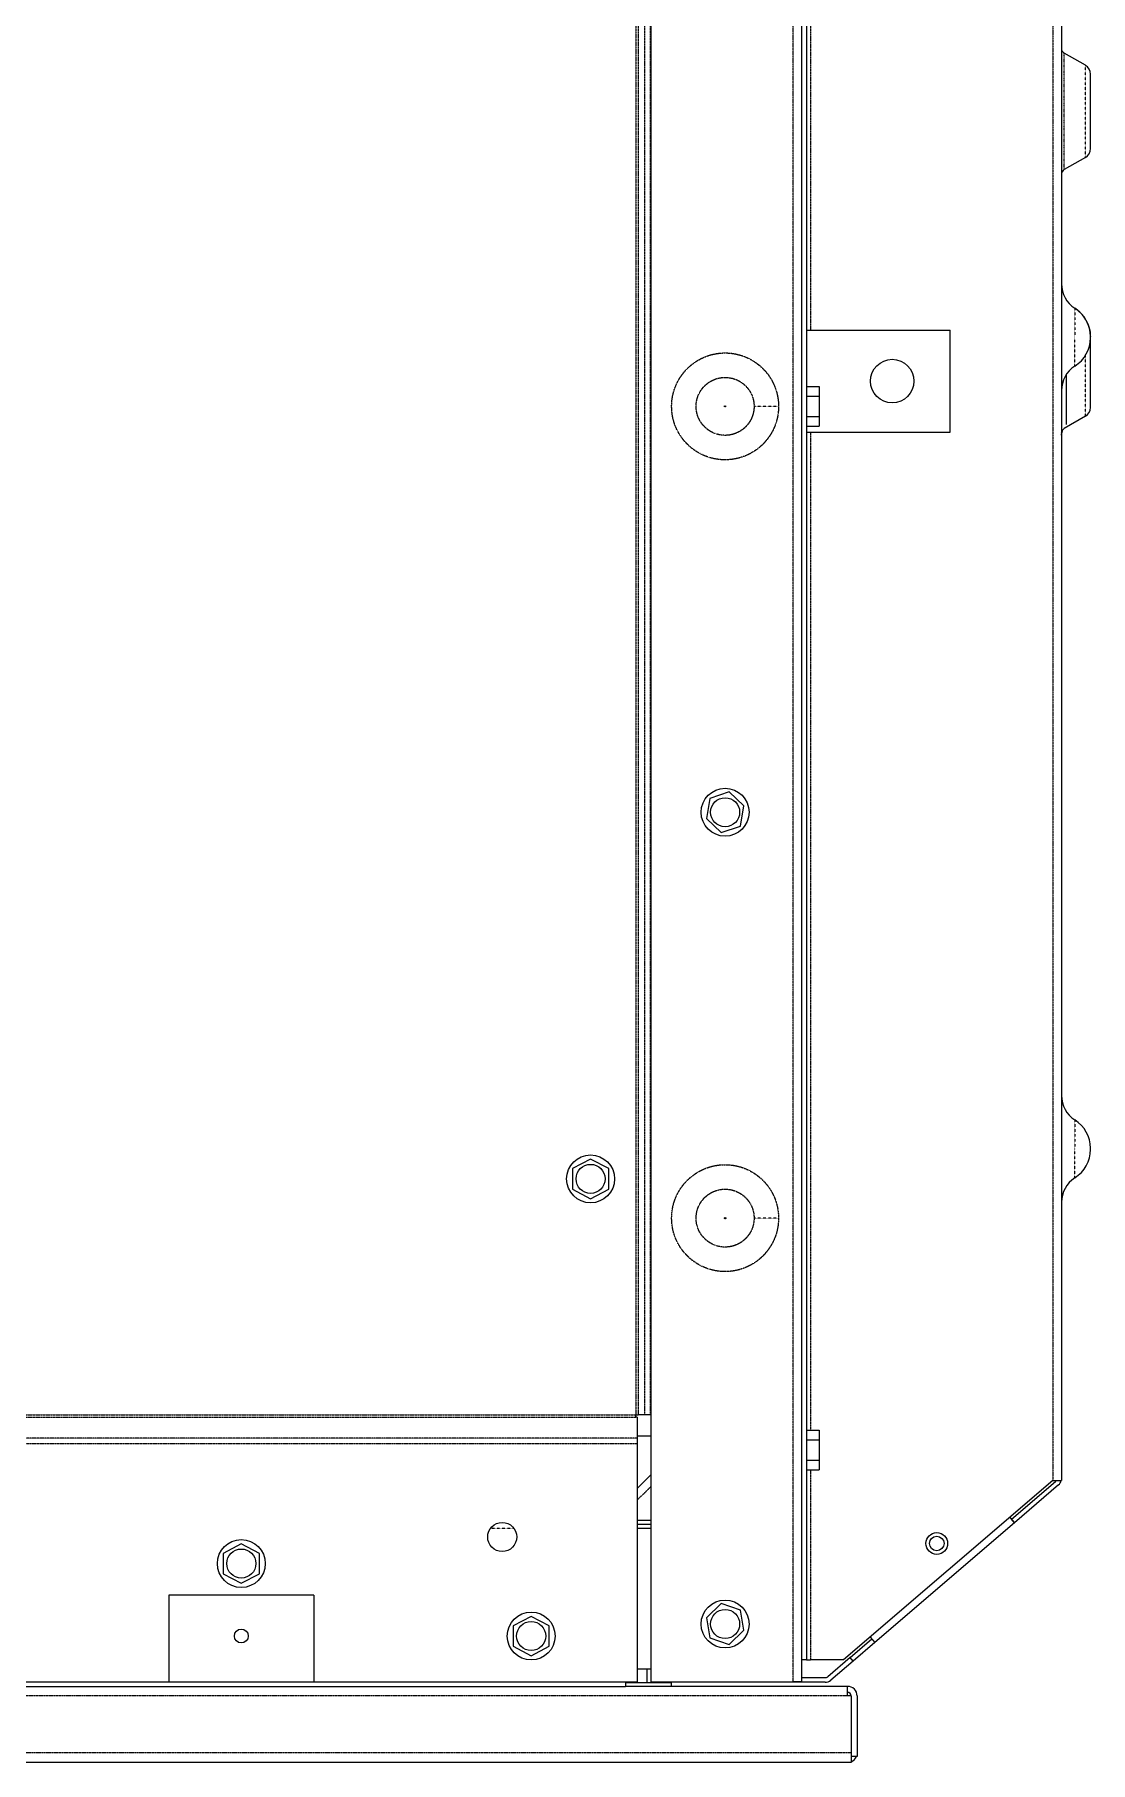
# Model space of a CAD drawing. Header units: millimetres. Extents: x 60499 to 556746, y 248297 to 497145.
# Drawn here: x 319582 to 329678, y 327552 to 344070 of the extents above; entities that cross this region are included whole.
import ezdxf

# ---------------------------------------------------------------- set-up
doc = ezdxf.new("R2010")
doc.units = ezdxf.units.MM
doc.linetypes.add('PHANTOM', pattern=[20, 10, -2, 2, -2, 2, -2])

msp = doc.modelspace()

# ---------------------------------------------------------------- linework, layer by layer
at = {"color": 7, "linetype": 'PHANTOM', "lineweight": 13, "ltscale": 0.03937}
for p, q in [((329319, 354543), (329319, 330246)), ((326835, 328321), (326835, 352669)), ((325330, 352540), (325330, 330876)), ((325355, 352540), (325355, 330876)), ((325416, 330876), (325416, 352540)), ((325472, 330876), (325472, 352540)), ((327001, 350304), (327001, 341245)), ((327001, 340270), (327001, 330727)), ((306703, 330876), (325330, 330876)), ((306703, 330852), (325330, 330852)), ((325344, 330652), (306688, 330652)), ((325344, 330596), (306688, 330596)), ((327001, 330350), (327001, 328532)), ((327356, 328187), (306323, 328187)), ((327390, 327644), (304716, 327644))]:
    msp.add_line(p, q, dxfattribs=at)
at = {"color": 7, "lineweight": 13, "ltscale": 0.03937}
for p, q in [((329401, 354543), (329401, 330246)), ((326918, 328532), (326918, 353473)), ((326962, 353473), (326962, 328532)), ((325475, 352669), (325475, 328321)), ((326962, 341245), (328337, 341245)), ((328337, 340270), (328337, 341245)), ((326962, 340270), (328337, 340270)), ((325344, 330596), (325344, 328321)), ((329319, 330246), (327318, 328532)), ((328952, 329843), (327616, 328699)), ((322252, 329152), (320866, 329152)), ((306877, 328279), (325234, 328279)), ((319314, 328321), (320866, 328321)), ((320866, 328321), (322252, 328321)), ((322252, 328321), (325344, 328321)), ((327356, 328279), (325234, 328279)), ((325475, 328321), (326835, 328321)), ((327390, 327552), (304716, 327552))]:
    msp.add_line(p, q, dxfattribs=at)
at = {"color": 7, "linetype": 'PHANTOM', "lineweight": 13, "ltscale": 0.012563}
for p, q in [((329428, 343335), (329428, 343892)), ((329428, 342778), (329428, 343335))]:
    msp.add_line(p, q, dxfattribs=at)
at = {"color": 7, "lineweight": 13, "ltscale": 0.00526}
for p, q in [((329630, 343776), (329428, 343892)), ((329630, 342895), (329428, 342778)), ((329630, 340421), (329428, 340304))]:
    msp.add_line(p, q, dxfattribs=at)
at = {"color": 7, "linetype": 'PHANTOM', "lineweight": 13, "ltscale": 0.009933}
for p, q in [((329630, 343335), (329630, 343776)), ((329630, 342895), (329630, 343335)), ((329630, 340421), (329630, 340861))]:
    msp.add_line(p, q, dxfattribs=at)
at = {"color": 7, "lineweight": 13, "ltscale": 0.008036}
for p, q in [((329678, 343335), (329678, 343691)), ((329678, 342979), (329678, 343335)), ((329678, 340861), (329678, 341218)), ((329678, 340505), (329678, 340861))]:
    msp.add_line(p, q, dxfattribs=at)
at = {"color": 7, "linetype": 'PHANTOM', "lineweight": 13, "ltscale": 0.006242}
for p, q in [((329530, 341453), (329530, 341177)), ((329530, 340900), (329530, 341177)), ((329530, 333693), (329530, 333417)), ((329530, 333140), (329530, 333417))]:
    msp.add_line(p, q, dxfattribs=at)
at = {"color": 7, "lineweight": 13, "ltscale": 5.68605e-05}
msp.add_line((329678, 341185), (329678, 341182), dxfattribs=at)
at = {"color": 7, "lineweight": 13, "ltscale": 0.000133154}
msp.add_line((329678, 341177), (329678, 341182), dxfattribs=at)
at = {"color": 7, "lineweight": 13, "ltscale": 0.000133244}
for p, q in [((329678, 341171), (329678, 341177)), ((329678, 333411), (329678, 333417))]:
    msp.add_line(p, q, dxfattribs=at)
at = {"color": 7, "lineweight": 13, "ltscale": 2.52013e-05}
msp.add_line((329678, 341170), (329678, 341171), dxfattribs=at)
at = {"color": 7, "linetype": 'PHANTOM', "lineweight": 13, "ltscale": 0.003145}
msp.add_line((329630, 340861), (329630, 341001), dxfattribs=at)
at = {"color": 7, "lineweight": 13, "ltscale": 0.010787}
msp.add_line((329449, 340343), (329449, 340822), dxfattribs=at)
at = {"color": 7, "lineweight": 13, "ltscale": 0.002785}
for p, q in [((326962, 340704), (327085, 340704)), ((326962, 340613), (327085, 340613)), ((326962, 340418), (327085, 340418)), ((326962, 340327), (327085, 340327)), ((326962, 330727), (327085, 330727)), ((326962, 330636), (327085, 330636)), ((326962, 330440), (327085, 330440)), ((326962, 330350), (327085, 330350))]:
    msp.add_line(p, q, dxfattribs=at)
at = {"color": 7, "lineweight": 13, "ltscale": 0.002048}
for p, q in [((327085, 340704), (327085, 340613)), ((327085, 340418), (327085, 340327)), ((327085, 330727), (327085, 330636)), ((327085, 330440), (327085, 330350))]:
    msp.add_line(p, q, dxfattribs=at)
at = {"color": 7, "lineweight": 13, "ltscale": 0.004405}
for p, q in [((327085, 340613), (327085, 340418)), ((326223, 336830), (326038, 336768)), ((326364, 336695), (326223, 336830)), ((326038, 336768), (326007, 336575)), ((326333, 336502), (326364, 336695)), ((326007, 336575), (326148, 336440)), ((326148, 336440), (326333, 336502)), ((324899, 333318), (324726, 333228)), ((324726, 333228), (324726, 333032)), ((325072, 333228), (324899, 333318)), ((325072, 333032), (325072, 333228)), ((324726, 333032), (324899, 332941)), ((324899, 332941), (325072, 333032)), ((327085, 330636), (327085, 330440)), ((321559, 329641), (321386, 329550)), ((321386, 329550), (321386, 329355)), ((321732, 329550), (321559, 329641)), ((321732, 329355), (321732, 329550)), ((321386, 329355), (321559, 329264)), ((321559, 329264), (321732, 329355)), ((326148, 329070), (326007, 328935)), ((326333, 329008), (326148, 329070)), ((324331, 328948), (324158, 328858)), ((324504, 328858), (324331, 328948)), ((326007, 328935), (326038, 328742)), ((326364, 328815), (326333, 329008)), ((324158, 328858), (324158, 328662)), ((324504, 328662), (324504, 328858)), ((326038, 328742), (326223, 328680)), ((326223, 328680), (326364, 328815)), ((324158, 328662), (324331, 328572)), ((324331, 328572), (324504, 328662))]:
    msp.add_line(p, q, dxfattribs=at)
at = {"color": 7, "linetype": 'PHANTOM', "lineweight": 13, "ltscale": 0.005272}
for p, q in [((326696, 340515), (326462, 340515)), ((326696, 332755), (326462, 332755))]:
    msp.add_line(p, q, dxfattribs=at)
at = {"color": 7, "lineweight": 13, "ltscale": 0.000260871}
msp.add_line((329405, 340266), (329405, 340277), dxfattribs=at)
at = {"color": 7, "linetype": 'PHANTOM', "lineweight": 13, "ltscale": 2.46303e-05}
msp.add_line((329412, 340288), (329411, 340288), dxfattribs=at)
at = {"color": 7, "lineweight": 13, "ltscale": 4.44339e-05}
msp.add_line((329412, 340290), (329412, 340288), dxfattribs=at)
at = {"color": 7, "lineweight": 13, "ltscale": 1.12385e-05}
msp.add_line((329401, 340263), (329402, 340263), dxfattribs=at)
at = {"color": 7, "lineweight": 13, "ltscale": 2.64841e-05}
msp.add_line((329402, 340245), (329401, 340244), dxfattribs=at)
at = {"color": 7, "lineweight": 13, "ltscale": 2.86437e-05}
msp.add_line((329401, 340241), (329402, 340242), dxfattribs=at)
at = {"color": 7, "linetype": 'PHANTOM', "lineweight": 13, "ltscale": 2.24076e-05}
msp.add_line((329402, 340263), (329402, 340264), dxfattribs=at)
at = {"color": 7, "linetype": 'PHANTOM', "lineweight": 13, "ltscale": 0.00047131}
msp.add_line((329402, 340242), (329402, 340263), dxfattribs=at)
at = {"color": 7, "lineweight": 13, "ltscale": 0.000153399}
msp.add_line((329405, 340259), (329405, 340266), dxfattribs=at)
at = {"color": 7, "lineweight": 13, "ltscale": 1.92237e-06}
msp.add_line((329405, 340259), (329405, 340259), dxfattribs=at)
at = {"color": 7, "lineweight": 13, "ltscale": 0.000133124}
msp.add_line((329678, 333417), (329678, 333423), dxfattribs=at)
at = {"color": 7, "lineweight": 13, "ltscale": 0.00054801}
msp.add_line((325330, 330852), (325330, 330876), dxfattribs=at)
at = {"color": 7, "lineweight": 13, "ltscale": 0.000548115}
msp.add_line((325330, 330876), (325355, 330876), dxfattribs=at)
at = {"color": 7, "lineweight": 13, "ltscale": 0.001395}
msp.add_line((325416, 330876), (325355, 330876), dxfattribs=at)
at = {"color": 7, "lineweight": 13, "ltscale": 0.001248}
for p, q in [((325472, 330876), (325416, 330876)), ((325344, 330652), (325344, 330596))]:
    msp.add_line(p, q, dxfattribs=at)
at = {"color": 7, "lineweight": 13, "ltscale": 6.7403e-05}
msp.add_line((325472, 330876), (325475, 330876), dxfattribs=at)
at = {"color": 7, "lineweight": 13, "ltscale": 0.000321035}
msp.add_line((325344, 330852), (325330, 330852), dxfattribs=at)
at = {"color": 7, "lineweight": 13, "ltscale": 0.004516}
msp.add_line((325344, 330852), (325344, 330652), dxfattribs=at)
at = {"color": 7, "lineweight": 13, "ltscale": 0.002937}
for p, q in [((325475, 330670), (325344, 330670)), ((325344, 329869), (325475, 329869)), ((325344, 329829), (325475, 329829)), ((325475, 329789), (325344, 329789))]:
    msp.add_line(p, q, dxfattribs=at)
at = {"color": 7, "lineweight": 13, "ltscale": 0.004154}
msp.add_line((325344, 330172), (325475, 330302), dxfattribs=at)
at = {"color": 7, "lineweight": 13, "ltscale": 0.0125}
for p, q in [((328923, 329877), (329344, 330237)), ((329372, 330204), (328952, 329843))]:
    msp.add_line(p, q, dxfattribs=at)
at = {"color": 7, "lineweight": 13, "ltscale": 0.001865}
msp.add_line((329319, 330246), (329401, 330246), dxfattribs=at)
at = {"color": 7, "linetype": 'PHANTOM', "lineweight": 13, "ltscale": 0.004154}
msp.add_line((325475, 330189), (325344, 330059), dxfattribs=at)
at = {"color": 7, "lineweight": 13, "ltscale": 0.001511}
for p, q in [((328908, 329894), (328952, 329843)), ((327572, 328749), (327616, 328699))]:
    msp.add_line(p, q, dxfattribs=at)
at = {"color": 7, "lineweight": 13, "ltscale": 0.000989979}
msp.add_line((328952, 329843), (328923, 329877), dxfattribs=at)
at = {"color": 7, "linetype": 'PHANTOM', "lineweight": 13, "ltscale": 0.005037}
msp.add_line((324165, 329789), (323942, 329789), dxfattribs=at)
at = {"color": 7, "lineweight": 13, "ltscale": 0.01875}
for p, q in [((320866, 329152), (320866, 328321)), ((322252, 329152), (322252, 328321))]:
    msp.add_line(p, q, dxfattribs=at)
at = {"color": 7, "lineweight": 13, "ltscale": 0.006141}
for p, q in [((327380, 328555), (327587, 328732)), ((327616, 328699), (327409, 328521))]:
    msp.add_line(p, q, dxfattribs=at)
at = {"color": 7, "lineweight": 13, "ltscale": 0.000224187}
msp.add_line((327616, 328699), (327609, 328706), dxfattribs=at)
at = {"color": 7, "lineweight": 13, "ltscale": 0.006359}
for p, q in [((327380, 328555), (327166, 328371)), ((327409, 328521), (327195, 328338))]:
    msp.add_line(p, q, dxfattribs=at)
at = {"color": 7, "lineweight": 13, "ltscale": 0.000989976}
msp.add_line((327409, 328521), (327380, 328555), dxfattribs=at)
at = {"color": 7, "lineweight": 13, "ltscale": 0.002186}
msp.add_line((325344, 328446), (325441, 328446), dxfattribs=at)
at = {"color": 7, "lineweight": 13, "ltscale": 0.003}
msp.add_line((325441, 328313), (325441, 328446), dxfattribs=at)
at = {"color": 7, "lineweight": 13, "ltscale": 0.000751405}
msp.add_line((325441, 328446), (325475, 328446), dxfattribs=at)
at = {"color": 7, "lineweight": 13, "ltscale": 0.00475}
msp.add_line((326918, 328321), (326918, 328532), dxfattribs=at)
at = {"color": 7, "lineweight": 13, "ltscale": 0.000990019}
msp.add_line((326962, 328532), (326918, 328532), dxfattribs=at)
at = {"color": 7, "lineweight": 13, "ltscale": 0.000875037}
msp.add_line((326962, 328532), (327001, 328532), dxfattribs=at)
at = {"color": 7, "lineweight": 13, "ltscale": 0.007154}
msp.add_line((327318, 328532), (327001, 328532), dxfattribs=at)
at = {"color": 7, "lineweight": 13, "ltscale": 0.000950002}
msp.add_line((325234, 328321), (325234, 328279), dxfattribs=at)
at = {"color": 7, "lineweight": 13, "ltscale": 0.00985}
msp.add_line((325671, 328313), (325234, 328313), dxfattribs=at)
at = {"color": 7, "lineweight": 13, "ltscale": 0.001016}
msp.add_line((325279, 328279), (325234, 328279), dxfattribs=at)
at = {"color": 7, "lineweight": 13, "ltscale": 0.000174785}
for p, q in [((325268, 328313), (325268, 328321)), ((325614, 328313), (325614, 328321))]:
    msp.add_line(p, q, dxfattribs=at)
at = {"color": 7, "lineweight": 13, "ltscale": 0.003659}
for p, q in [((325441, 328279), (325279, 328279)), ((325604, 328279), (325441, 328279))]:
    msp.add_line(p, q, dxfattribs=at)
at = {"color": 7, "lineweight": 13, "ltscale": 0.001516}
msp.add_line((325671, 328279), (325604, 328279), dxfattribs=at)
at = {"color": 7, "lineweight": 13, "ltscale": 0.000774999}
for p, q in [((325671, 328279), (325671, 328313)), ((327390, 327644), (327390, 327609))]:
    msp.add_line(p, q, dxfattribs=at)
at = {"color": 7, "lineweight": 13, "ltscale": 6.92353e-05}
msp.add_line((326415, 328318), (326415, 328321), dxfattribs=at)
at = {"color": 7, "lineweight": 13, "ltscale": 0.00625}
msp.add_line((326692, 328318), (326415, 328318), dxfattribs=at)
at = {"color": 7, "lineweight": 13, "ltscale": 6.92428e-05}
msp.add_line((326692, 328318), (326692, 328321), dxfattribs=at)
at = {"color": 7, "lineweight": 13, "ltscale": 0.010133}
msp.add_line((327141, 328318), (326692, 328318), dxfattribs=at)
at = {"color": 7, "lineweight": 13, "ltscale": 0.001875}
msp.add_line((326918, 328321), (326835, 328321), dxfattribs=at)
at = {"color": 7, "lineweight": 13, "ltscale": 0.005029}
msp.add_line((327141, 328362), (326918, 328362), dxfattribs=at)
at = {"color": 7, "lineweight": 13, "ltscale": 0.002075}
for p, q in [((327356, 328187), (327356, 328279)), ((327390, 327644), (327390, 327552))]:
    msp.add_line(p, q, dxfattribs=at)
at = {"color": 7, "lineweight": 13, "ltscale": 0.000775074}
msp.add_line((327390, 328187), (327356, 328187), dxfattribs=at)
at = {"color": 7, "lineweight": 13, "ltscale": 0.01225}
msp.add_line((327390, 328187), (327390, 327644), dxfattribs=at)
at = {"color": 7, "lineweight": 13, "ltscale": 0.013025}
msp.add_line((327448, 328187), (327448, 327609), dxfattribs=at)
at = {"color": 7, "lineweight": 13, "ltscale": 0.0013}
msp.add_line((327448, 327609), (327390, 327609), dxfattribs=at)
at = {"color": 7, "linetype": 'PHANTOM', "lineweight": 13, "ltscale": 0.03937}
for centre, radius in [((326185, 340515), 511), ((326185, 340515), 277), ((326185, 340515), 5.9), ((326185, 332755), 511), ((326185, 332755), 277), ((326185, 332755), 5.9)]:
    msp.add_circle(centre, radius, dxfattribs=at)
at = {"color": 7, "lineweight": 13, "ltscale": 0.03937}
for centre, radius in [((327783, 340757), 208), ((326185, 336635), 229), ((326185, 336635), 139), ((324899, 333130), 229), ((324899, 333130), 139), ((324054, 329707), 139), ((328209, 329645), 104), ((328209, 329645), 69.3), ((321559, 329453), 229), ((321559, 329453), 139), ((326185, 328875), 229), ((324331, 328760), 229), ((324331, 328760), 139), ((326185, 328875), 139), ((321559, 328760), 66.5)]:
    msp.add_circle(centre, radius, dxfattribs=at)
for centre, radius, start, end in [((329454, 343938), 53.2, 180, 240.0005), ((329581, 343691), 97.1, 0, 60.0007), ((329581, 342979), 97.1, 299.9994, 0), ((329454, 342732), 53.2, 119.9995, 180), ((329678, 341687), 277, 180, 237.5412), ((329678, 341687), 277, 180, 237.5412), ((329357, 341182), 321, 13.8431, 57.5411), ((329357, 341182), 321, 0, 57.5411), ((329581, 341218), 97.1, 0, 25.3684), ((329357, 341171), 321, 302.4589, 360), ((329678, 340666), 277, 122.4588, 180), ((329581, 340505), 97.1, 299.9994, 0), ((329454, 340258), 53.2, 119.9995, 180), ((329024, 340349), 393, 344.2234, 351.4075), ((329325, 340268), 80.6, 0.0987, 6.8042), ((329336, 340268), 69.7, 352.7061, 0.0905), ((329678, 333927), 277, 180, 237.5412), ((329678, 333927), 277, 180, 237.5412), ((329357, 333423), 321, 0, 57.5411), ((329357, 333423), 321, 0, 57.5411), ((329357, 333411), 321, 302.4589, 360), ((329678, 332906), 277, 122.4588, 180), ((329319, 330267), 38.8, 310.6, 327.862), ((329319, 330267), 82.7, 310.6, 345.5474), ((327141, 328401), 38.8, 270, 310.6), ((327141, 328401), 82.7, 270, 310.6), ((327356, 328187), 92, 0, 90), ((327356, 328187), 34.4, 0, 90), ((327356, 327644), 92, 291.9313, 338.0683)]:
    msp.add_arc(centre, radius, start, end, dxfattribs=at)
for centre, major_axis, start_param, end_param in [((329024, 340358), (392, 0), 6.013361, 6.053451), ((329024, 340340), (-392, 0), 2.912082, 2.996419), ((329024, 340358), (392, 0), 6.053674, 6.065503), ((329024, 340340), (-392, 0), 2.871768, 2.911858)]:
    msp.add_ellipse(centre, major_axis=major_axis, ratio=0.907102, start_param=start_param, end_param=end_param, dxfattribs=at)

doc.saveas('drawing.dxf')
